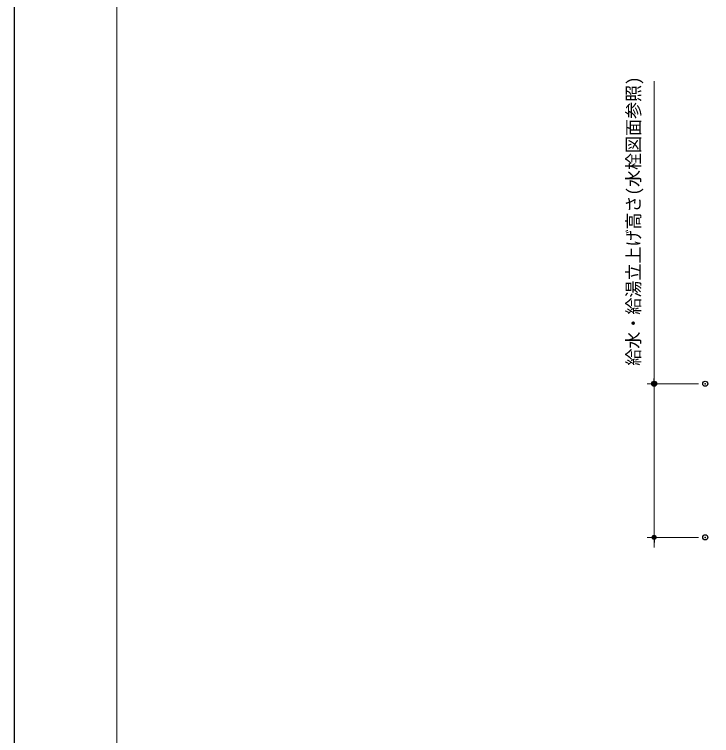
# Model space of a CAD drawing. Units: millimetres, scale not verified. Extents: x -9797 to 9797, y -4555 to 4555.
# Drawn here: x -9697 to -7653, y -2442 to -329 of the extents above; entities that cross this region are included whole.
import ezdxf
from ezdxf.enums import TextEntityAlignment as Align

# ---------------------------------------------------------------- set-up
doc = ezdxf.new("R2010")
doc.units = ezdxf.units.MM
doc.header["$LTSCALE"] = 30
doc.header["$PDMODE"] = 32
doc.header["$PDSIZE"] = 15
for name, color, linetype, lineweight in [('0-0_0', 7, 'Continuous', 25), ('0-2_寸法ﾚｲﾔｰ', 30, 'Continuous', 13), ('0-3_DEFPOINTS', 7, 'Continuous', 25), ('0-6_図面枠', 3, 'Continuous', 15)]:
    doc.layers.add(name, color=color, linetype=linetype, lineweight=lineweight)
doc.styles.add('ＭＳ ゴシック', font='')
doc.styles.get('ＭＳ ゴシック').set_extended_font_data('MS Gothic')

# ---------------------------------------------------------------- blocks, each defined once
blk = doc.blocks.new('_DOT')
at = {"layer": '0-0_0', "color": 30}
blk.add_line((-15, 0), (-30, 0), dxfattribs=at)
for points in [[(0, 0), (-15, 0), (-14.88, 1.88)], [(0, 0), (-14.88, -1.88), (-15, 0)], [(0, 0), (-14.88, 1.88), (-14.53, 3.73)], [(0, 0), (-14.53, -3.73), (-14.88, -1.88)], [(0, 0), (-14.53, 3.73), (-13.95, 5.52)], [(0, 0), (-13.95, -5.52), (-14.53, -3.73)], [(0, 0), (-13.95, 5.52), (-13.14, 7.23)], [(0, 0), (-13.14, -7.23), (-13.95, -5.52)], [(0, 0), (-13.14, 7.23), (-12.14, 8.82)], [(0, 0), (-12.14, -8.82), (-13.14, -7.23)], [(0, 0), (-12.14, 8.82), (-10.93, 10.27)], [(0, 0), (-10.93, -10.27), (-12.14, -8.82)], [(0, 0), (-10.93, 10.27), (-9.56, 11.56)], [(0, 0), (-9.56, -11.56), (-10.93, -10.27)], [(0, 0), (-9.56, 11.56), (-8.04, 12.66)], [(0, 0), (-8.04, -12.66), (-9.56, -11.56)], [(0, 0), (-8.04, 12.66), (-6.39, 13.57)], [(0, 0), (-6.39, -13.57), (-8.04, -12.66)], [(0, 0), (-6.39, 13.57), (-4.64, 14.27)], [(0, 0), (-4.64, -14.27), (-6.39, -13.57)], [(0, 0), (-4.64, 14.27), (-2.81, 14.73)], [(0, 0), (-2.81, -14.73), (-4.64, -14.27)], [(0, 0), (-2.81, 14.73), (-0.94, 14.97)], [(0, 0), (-0.94, -14.97), (-2.81, -14.73)], [(0, 0), (-0.94, 14.97), (0.94, 14.97)], [(0, 0), (0.94, -14.97), (-0.94, -14.97)], [(0, 0), (0.94, 14.97), (2.81, 14.73)], [(0, 0), (2.81, 14.73), (4.64, 14.27)], [(0, 0), (4.64, 14.27), (6.39, 13.57)], [(0, 0), (6.39, 13.57), (8.04, 12.66)], [(0, 0), (8.04, 12.66), (9.56, 11.56)], [(0, 0), (9.56, 11.56), (10.93, 10.27)], [(0, 0), (10.93, 10.27), (12.14, 8.82)], [(0, 0), (12.14, 8.82), (13.14, 7.23)], [(0, 0), (13.14, 7.23), (13.95, 5.52)], [(0, 0), (13.95, 5.52), (14.53, 3.73)], [(0, 0), (14.53, 3.73), (14.88, 1.88)], [(0, 0), (14.88, 1.88), (15, 0)], [(0, 0), (2.81, -14.73), (0.94, -14.97)], [(0, 0), (4.64, -14.27), (2.81, -14.73)], [(0, 0), (6.39, -13.57), (4.64, -14.27)], [(0, 0), (8.04, -12.66), (6.39, -13.57)], [(0, 0), (9.56, -11.56), (8.04, -12.66)], [(0, 0), (10.93, -10.27), (9.56, -11.56)], [(0, 0), (12.14, -8.82), (10.93, -10.27)], [(0, 0), (13.14, -7.23), (12.14, -8.82)], [(0, 0), (13.95, -5.52), (13.14, -7.23)], [(0, 0), (14.53, -3.73), (13.95, -5.52)], [(0, 0), (14.88, -1.88), (14.53, -3.73)], [(0, 0), (15, 0), (14.88, -1.88)]]:
    blk.add_solid(points, dxfattribs=at)

msp = doc.modelspace()

# ---------------------------------------------------------------- linework, layer by layer
at = {"layer": '0-2_寸法ﾚｲﾔｰ'}
for p, q in [((-7821.56, -1410.93), (-7821.56, -524.4)), ((-7821.56, -1395.93), (-7821.56, -1380.93)), ((-7691.56, -1410.93), (-7841.56, -1410.93)), ((-7821.56, -1860.93), (-7821.56, -1410.93)), ((-7691.56, -1860.93), (-7841.56, -1860.93)), ((-7821.56, -1875.93), (-7821.56, -1890.93))]:
    msp.add_line(p, q, dxfattribs=at)
at = {"layer": '0-3_DEFPOINTS'}
msp.add_line((-9697.23, -4455), (-9697.23, 4455), dxfattribs=at)
for p in [(-7821.56, -1410.93), (-7671.56, -1410.93), (-7671.56, -1860.93)]:
    msp.add_point(p, dxfattribs=at)
at = {"layer": '0-6_図面枠'}
msp.add_lwpolyline([(-9397.23, -4155), (2602.77, -4155), (2602.77, 4155), (-9397.23, 4155)], close=True, dxfattribs=at)

# ---------------------------------------------------------------- block references
at = {"layer": '0-2_寸法ﾚｲﾔｰ', "xscale": 0.5, "yscale": 0.5}
for p, rotation in [((-7821.56, -1410.93), 270), ((-7821.56, -1860.93), 90)]:
    msp.add_blockref('_DOT', p, dxfattribs=dict(at, rotation=rotation))

# ---------------------------------------------------------------- texts
at = {"layer": '0-2_寸法ﾚｲﾔｰ', "style": 'ＭＳ ゴシック', "width": 0.95}
msp.add_text('給水・給湯立上げ高さ(水栓図面参照)', height=38.48, rotation=90, dxfattribs=at).set_placement((-7851.3, -1358.12), align=Align.BOTTOM_LEFT)

doc.saveas('drawing.dxf')
